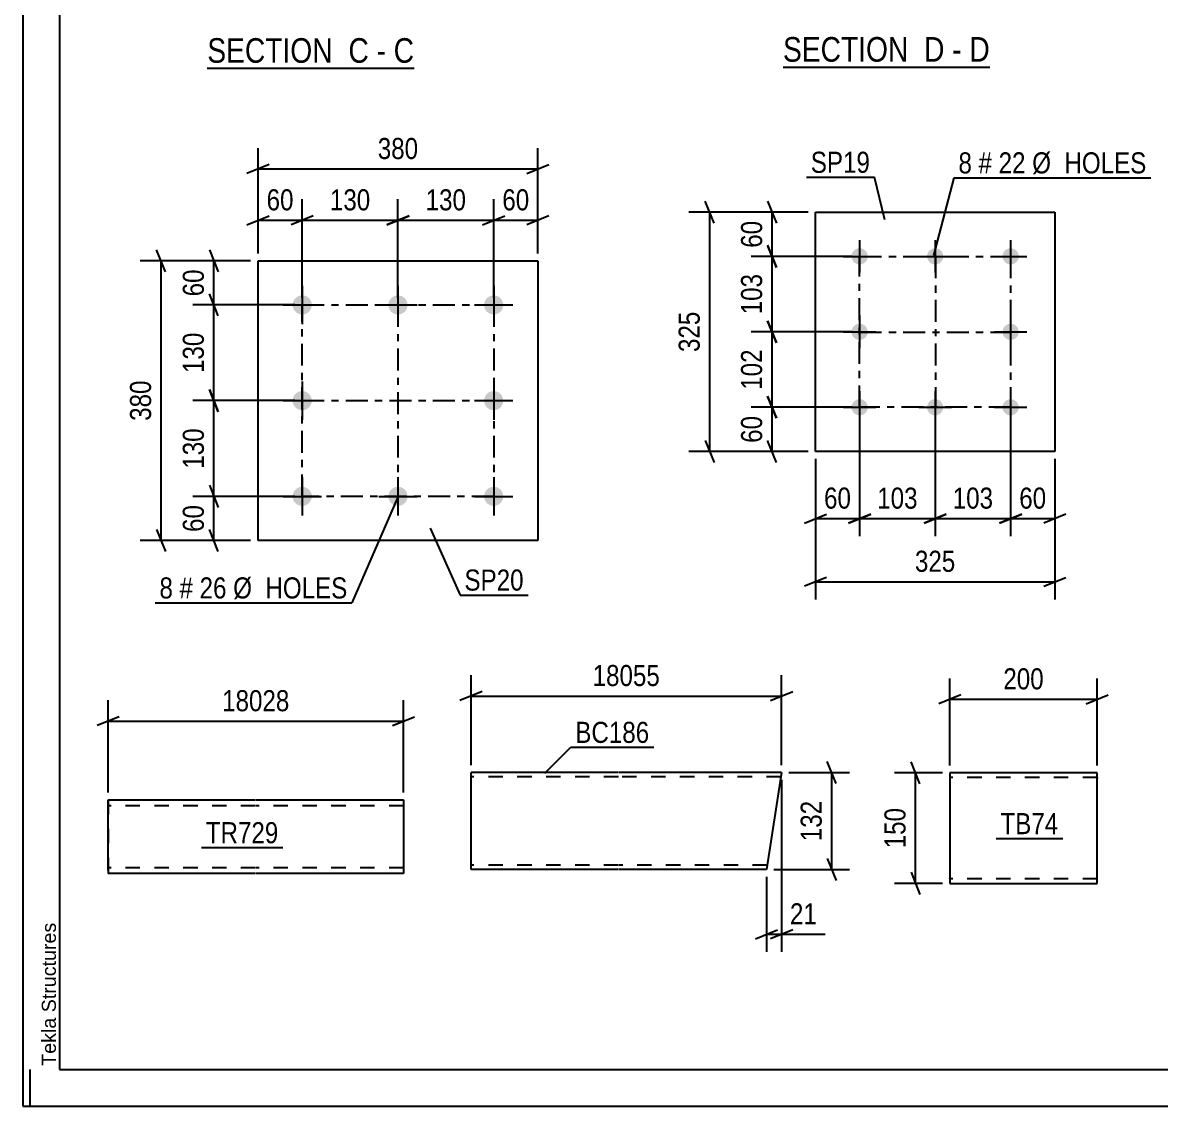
# Model space of a CAD drawing. Header units: millimetres. Extents: x 0 to 841, y 0 to 594.
# Drawn here: x 0 to 154.4, y 0 to 147.2 of the extents above; entities that cross this region are included whole.
import ezdxf

# ---------------------------------------------------------------- set-up
doc = ezdxf.new("R2010")
doc.units = ezdxf.units.MM
doc.linetypes.add('DXK_LINE_DOT2', pattern=[3.9198, 1.9599, -1.9599])
doc.linetypes.add('DXK_LINE_DOT3', pattern=[5.9187, 2.979, -0.9799, 0.9799, -0.9799])
doc.styles.add('Arial', font='ARIAL.TTF', dxfattribs={"height": 0.2})
doc.styles.add('Arial Narrow', font='ARIALN.TTF', dxfattribs={"height": 0.2})

# ---------------------------------------------------------------- blocks, each defined once
blk = doc.blocks.new('Unknown-814521776-1135')
at = {"color": 5, "linetype": 'Continuous'}
for p, q in [((0, 594), (0, 0)), ((5, 589), (5, 5)), ((1, 0), (1, 5)), ((5, 5), (836, 5)), ((0, 0), (841, 0))]:
    blk.add_line(p, q, dxfattribs=at)
at = {"color": 174, "linetype": 'Continuous', "style": 'Arial'}
blk.add_text('Tekla Structures', height=1.9102, rotation=90, dxfattribs=at).set_placement((4.5, 5.5))
blk = doc.blocks.new('Unknown-814521776-13 - 1372')
at = {"color": 6, "linetype": 'Continuous'}
blk.add_line((25.06, 141), (53.13, 141), dxfattribs=at)
at = {"color": 0, "linetype": 'Continuous'}
for points in [[(43.17, 141.75), (43.17, 145.25), (25.06, 145.25), (25.06, 141.75)], [(46.99, 141.75), (46.99, 145.25), (44.22, 145.25), (44.22, 141.75)], [(49.31, 141.75), (49.31, 145.25), (48.04, 145.25), (48.04, 141.75)], [(53.13, 141.75), (53.13, 145.25), (50.36, 145.25), (50.36, 141.75)]]:
    blk.add_wipeout(points, dxfattribs=at)
at = {"color": 7, "linetype": 'Continuous', "style": 'Arial Narrow'}
for s, p in [('SECTION ', (25.06, 141.75)), ('C', (44.22, 141.75)), ('C', (50.36, 141.75)), ('-', (48.04, 141.75))]:
    blk.add_text(s, height=3.34, dxfattribs=at).set_placement(p)
blk = doc.blocks.new('Unknown-814521776-14 - 6501')
at = {"color": 6, "linetype": 'Continuous'}
blk.add_line((103.22, 141.15), (131.29, 141.15), dxfattribs=at)
at = {"color": 0, "linetype": 'Continuous'}
for points in [[(121.32, 141.9), (121.32, 145.4), (103.22, 145.4), (103.22, 141.9)], [(125.14, 141.9), (125.14, 145.4), (122.37, 145.4), (122.37, 141.9)], [(127.47, 141.9), (127.47, 145.4), (126.19, 145.4), (126.19, 141.9)], [(131.29, 141.9), (131.29, 145.4), (128.52, 145.4), (128.52, 141.9)]]:
    blk.add_wipeout(points, dxfattribs=at)
at = {"color": 7, "linetype": 'Continuous', "style": 'Arial Narrow'}
for s, p in [('SECTION ', (103.22, 141.9)), ('D', (122.37, 141.9)), ('D', (128.52, 141.9)), ('-', (126.19, 141.9))]:
    blk.add_text(s, height=3.34, dxfattribs=at).set_placement(p)
blk = doc.blocks.new('Part-814521776-1954 - 1938')
at = {"color": 2, "linetype": 'Continuous'}
for p, q in [((31.94, 76.85), (31.94, 114.85)), ((31.94, 114.85), (69.94, 114.85)), ((69.94, 114.85), (69.94, 76.85)), ((69.94, 76.85), (31.94, 76.85))]:
    blk.add_line(p, q, dxfattribs=at)
blk = doc.blocks.new('Bolt-814521776-2015 - 1938')
at = {"linetype": 'Continuous'}
for points in [[(37.94, 110.15, -1), (37.94, 107.55, -1)], [(50.94, 110.15, -1), (50.94, 107.55, -1)], [(63.94, 110.15, -1), (63.94, 107.55, -1)], [(37.94, 97.15, -1), (37.94, 94.55, -1)], [(63.94, 97.15, -1), (63.94, 94.55, -1)], [(37.94, 84.15, -1), (37.94, 81.55, -1)], [(50.94, 84.15, -1), (50.94, 81.55, -1)], [(63.94, 84.15, -1), (63.94, 81.55, -1)]]:
    blk.add_hatch(color=1, dxfattribs=at).paths.add_polyline_path(points)
at = {"color": 1, "linetype": 'Continuous'}
for p, q in [((37.94, 111.45), (37.94, 106.25)), ((50.94, 111.45), (50.94, 106.25)), ((63.94, 111.45), (63.94, 106.25)), ((35.34, 108.85), (40.54, 108.85)), ((48.34, 108.85), (53.54, 108.85)), ((61.34, 108.85), (66.54, 108.85)), ((37.94, 98.45), (37.94, 93.25)), ((63.94, 98.45), (63.94, 93.25)), ((35.34, 95.85), (40.54, 95.85)), ((61.34, 95.85), (66.54, 95.85)), ((37.94, 85.45), (37.94, 80.25)), ((50.94, 85.45), (50.94, 80.25)), ((63.94, 85.45), (63.94, 80.25)), ((35.34, 82.85), (40.54, 82.85)), ((48.34, 82.85), (53.54, 82.85)), ((61.34, 82.85), (66.54, 82.85))]:
    blk.add_line(p, q, dxfattribs=at)
blk = doc.blocks.new('Part-814521776-11225 - 11221')
at = {"color": 2, "linetype": 'Continuous'}
for p, q in [((80.86, 45.35), (60.86, 45.35)), ((60.86, 33.35), (60.86, 45.35)), ((103.03, 45.35), (80.96, 45.35)), ((103.03, 45.35), (100.96, 32.15)), ((60.86, 32.5), (60.86, 33.35)), ((60.86, 32.24), (60.86, 32.5)), ((60.86, 32.15), (60.86, 32.24)), ((80.86, 32.15), (60.86, 32.15)), ((100.96, 32.15), (80.96, 32.15))]:
    blk.add_line(p, q, dxfattribs=at)
at = {"color": 7, "linetype": 'DXK_LINE_DOT2'}
for p, q in [((80.86, 44.75), (60.86, 44.75)), ((102.94, 44.75), (80.96, 44.75)), ((102.93, 44.7), (102.91, 44.61)), ((102.91, 44.61), (102.93, 44.7)), ((102.93, 44.7), (102.94, 44.75)), ((102.94, 44.75), (102.93, 44.7)), ((80.86, 32.75), (60.86, 32.75)), ((60.86, 32.15), (60.86, 32.5)), ((101.05, 32.75), (80.96, 32.75))]:
    blk.add_line(p, q, dxfattribs=at)
blk = doc.blocks.new('Part-814521776-2133 - 2118')
at = {"color": 2, "linetype": 'Continuous'}
for p, q in [((125.87, 45.28), (125.87, 30.37)), ((145.87, 45.28), (125.87, 45.28)), ((145.87, 31.48), (145.87, 45.28)), ((145.87, 30.28), (145.87, 31.48)), ((125.87, 30.37), (125.87, 30.28)), ((125.87, 30.28), (145.87, 30.28))]:
    blk.add_line(p, q, dxfattribs=at)
at = {"color": 7, "linetype": 'DXK_LINE_DOT2'}
for p, q in [((145.87, 44.68), (125.87, 44.68)), ((145.87, 44.64), (145.87, 44.68)), ((145.87, 44.68), (145.87, 44.64)), ((145.87, 44.54), (145.87, 44.64)), ((145.87, 44.64), (145.87, 44.54)), ((125.87, 30.88), (125.87, 30.93)), ((145.87, 30.93), (145.87, 31.25)), ((145.87, 30.88), (145.87, 30.93)), ((145.87, 30.88), (125.87, 30.88))]:
    blk.add_line(p, q, dxfattribs=at)
blk = doc.blocks.new('Part-814521776-2209 - 2203')
at = {"color": 2, "linetype": 'Continuous'}
for p, q in [((107.62, 88.95), (107.62, 121.45)), ((107.62, 121.45), (140.12, 121.45)), ((140.12, 121.45), (140.12, 88.95)), ((140.12, 88.95), (107.62, 88.95))]:
    blk.add_line(p, q, dxfattribs=at)
blk = doc.blocks.new('Bolt-814521776-2242 - 2203')
at = {"linetype": 'Continuous'}
for points in [[(113.62, 116.55, -1), (113.62, 114.35, -1)], [(123.87, 116.55, -1), (123.87, 114.35, -1)], [(134.12, 116.55, -1), (134.12, 114.35, -1)], [(113.62, 106.3, -1), (113.62, 104.1, -1)], [(134.12, 106.3, -1), (134.12, 104.1, -1)], [(113.62, 96.05, -1), (113.62, 93.85, -1)], [(123.87, 96.05, -1), (123.87, 93.85, -1)], [(134.12, 96.05, -1), (134.12, 93.85, -1)]]:
    blk.add_hatch(color=1, dxfattribs=at).paths.add_polyline_path(points)
at = {"color": 1, "linetype": 'Continuous'}
for p, q in [((113.62, 117.65), (113.62, 113.25)), ((123.87, 117.65), (123.87, 113.25)), ((134.12, 117.65), (134.12, 113.25)), ((111.42, 115.45), (115.82, 115.45)), ((121.67, 115.45), (126.07, 115.45)), ((131.92, 115.45), (136.32, 115.45)), ((113.62, 107.4), (113.62, 103)), ((134.12, 107.4), (134.12, 103)), ((111.42, 105.2), (115.82, 105.2)), ((131.92, 105.2), (136.32, 105.2)), ((113.62, 97.15), (113.62, 92.75)), ((123.87, 97.15), (123.87, 92.75)), ((134.12, 97.15), (134.12, 92.75)), ((111.42, 94.95), (115.82, 94.95)), ((121.67, 94.95), (126.07, 94.95)), ((131.92, 94.95), (136.32, 94.95))]:
    blk.add_line(p, q, dxfattribs=at)
blk = doc.blocks.new('Part-814521776-6225 - 6219')
at = {"color": 2, "linetype": 'Continuous'}
for p, q in [((11.59, 41.61), (11.59, 41.61)), ((11.59, 40.01), (11.59, 41.61)), ((11.59, 41.61), (31.59, 41.61)), ((31.69, 41.61), (51.69, 41.61)), ((51.69, 41.61), (51.69, 40.01)), ((11.59, 32.6), (11.59, 40.01)), ((51.69, 40.01), (51.69, 31.61)), ((11.59, 32.08), (11.59, 32.6)), ((11.59, 32.08), (11.59, 31.61)), ((11.59, 31.61), (11.59, 31.61)), ((31.59, 31.61), (11.59, 31.61)), ((51.69, 31.61), (31.69, 31.61))]:
    blk.add_line(p, q, dxfattribs=at)
at = {"color": 7, "linetype": 'DXK_LINE_DOT2'}
for p, q in [((11.59, 41.61), (11.59, 31.61)), ((31.59, 40.81), (11.59, 40.81)), ((11.59, 40.75), (11.59, 40.81)), ((11.59, 40.63), (11.59, 40.75)), ((11.59, 40.58), (11.59, 40.63)), ((11.59, 40.32), (11.59, 40.58)), ((51.69, 40.81), (31.69, 40.81)), ((51.69, 32.41), (51.69, 32.47)), ((31.59, 32.41), (11.59, 32.41)), ((51.69, 32.41), (31.69, 32.41))]:
    blk.add_line(p, q, dxfattribs=at)
blk = doc.blocks.new('Rectangle-814521776-2103 - 1938')
at = {"color": 1, "linetype": 'DXK_LINE_DOT3'}
blk.add_lwpolyline([(37.94, 108.85), (63.94, 108.85), (63.94, 82.85), (37.94, 82.85), (37.94, 108.85)], close=True, dxfattribs=at)
blk = doc.blocks.new('Rectangle-814521776-2329 - 2203')
at = {"color": 1, "linetype": 'DXK_LINE_DOT3'}
blk.add_lwpolyline([(113.62, 115.45), (134.12, 115.45), (134.12, 94.95), (113.62, 94.95), (113.62, 115.45)], close=True, dxfattribs=at)
blk = doc.blocks.new('Line-814521776-2096 - 1938')
at = {"color": 1, "linetype": 'DXK_LINE_DOT3'}
blk.add_line((50.94, 108.85), (50.94, 82.85), dxfattribs=at)
blk = doc.blocks.new('Line-814521776-2322 - 2203')
at = {"color": 1, "linetype": 'DXK_LINE_DOT3'}
blk.add_line((123.92, 115.45), (123.92, 94.95), dxfattribs=at)
blk = doc.blocks.new('Line-814521776-2088 - 1938')
at = {"color": 1, "linetype": 'DXK_LINE_DOT3'}
blk.add_line((37.94, 95.85), (63.94, 95.85), dxfattribs=at)
blk = doc.blocks.new('Line-814521776-2315 - 2203')
at = {"color": 1, "linetype": 'DXK_LINE_DOT3'}
blk.add_line((113.62, 105.15), (134.12, 105.15), dxfattribs=at)
blk = doc.blocks.new('StraightDimension-814521776-9275 - 1938')
at = {"color": 7, "linetype": 'Continuous'}
for p, q in [((26.54, 107.35), (25.34, 110.35)), ((36.94, 108.85), (23.09, 108.85)), ((25.94, 95.85), (25.94, 108.85)), ((25.34, 97.35), (26.54, 94.35)), ((36.94, 95.85), (23.09, 95.85))]:
    blk.add_line(p, q, dxfattribs=at)
at = {"color": 0}
blk.add_wipeout([(25.19, 105.69), (20.99, 105.69), (20.99, 99.01), (25.19, 99.01)], dxfattribs=at)
at = {"color": 3, "style": 'Arial Narrow'}
blk.add_text('130', height=2.863, rotation=90.0002, dxfattribs=at).set_placement((24.59, 99.61))
blk = doc.blocks.new('StraightDimension-814521776-2078 - 1938')
at = {"color": 7, "linetype": 'Continuous'}
for p, q in [((31.94, 115.85), (31.94, 130.17)), ((69.94, 115.85), (69.94, 130.17)), ((33.44, 127.92), (30.44, 126.72)), ((31.94, 127.32), (69.94, 127.32)), ((68.44, 126.72), (71.44, 127.92))]:
    blk.add_line(p, q, dxfattribs=at)
at = {"color": 0}
blk.add_wipeout([(54.28, 128.07), (54.28, 132.27), (47.6, 132.27), (47.6, 128.07)], dxfattribs=at)
at = {"color": 3, "style": 'Arial Narrow'}
blk.add_text('380', height=2.863, dxfattribs=at).set_placement((48.2, 128.67))
blk = doc.blocks.new('StraightDimension-814521776-2021 - 1938')
at = {"color": 7, "linetype": 'Continuous'}
for p, q in [((25.34, 84.35), (26.54, 81.35)), ((36.94, 82.85), (23.09, 82.85)), ((25.94, 76.85), (25.94, 82.85)), ((26.54, 75.35), (25.34, 78.35)), ((30.94, 76.85), (23.09, 76.85))]:
    blk.add_line(p, q, dxfattribs=at)
at = {"color": 0}
blk.add_wipeout([(25.19, 82.28), (20.99, 82.28), (20.99, 77.42), (25.19, 77.42)], dxfattribs=at)
at = {"color": 3, "style": 'Arial Narrow'}
blk.add_text('60', height=2.863, rotation=90.0002, dxfattribs=at).set_placement((24.59, 78.02))
blk = doc.blocks.new('StraightDimension-814521776-2031 - 1938')
at = {"color": 7, "linetype": 'Continuous'}
for p, q in [((25.34, 116.35), (26.54, 113.35)), ((30.94, 114.85), (23.09, 114.85)), ((25.94, 108.85), (25.94, 114.85)), ((26.54, 107.35), (25.34, 110.35)), ((36.94, 108.85), (23.09, 108.85))]:
    blk.add_line(p, q, dxfattribs=at)
at = {"color": 0}
blk.add_wipeout([(25.19, 114.28), (20.99, 114.28), (20.99, 109.42), (25.19, 109.42)], dxfattribs=at)
at = {"color": 3, "style": 'Arial Narrow'}
blk.add_text('60', height=2.863, rotation=90.0002, dxfattribs=at).set_placement((24.59, 110.02))
blk = doc.blocks.new('StraightDimension-814521776-2042 - 1938')
at = {"color": 7, "linetype": 'Continuous'}
for p, q in [((19.37, 113.35), (18.17, 116.35)), ((30.94, 114.85), (15.92, 114.85)), ((18.77, 76.85), (18.77, 114.85)), ((18.17, 78.35), (19.37, 75.35)), ((30.94, 76.85), (15.92, 76.85))]:
    blk.add_line(p, q, dxfattribs=at)
at = {"color": 0}
blk.add_wipeout([(18.02, 99.19), (13.82, 99.19), (13.82, 92.51), (18.02, 92.51)], dxfattribs=at)
at = {"color": 3, "style": 'Arial Narrow'}
blk.add_text('380', height=2.863, rotation=90.0002, dxfattribs=at).set_placement((17.42, 93.11))
blk = doc.blocks.new('StraightDimension-814521776-2057 - 1938')
at = {"color": 7, "linetype": 'Continuous'}
for p, q in [((31.94, 115.85), (31.94, 123.2)), ((37.94, 109.85), (37.94, 123.2)), ((30.44, 119.75), (33.44, 120.95)), ((39.44, 120.95), (36.44, 119.75)), ((31.94, 120.35), (37.94, 120.35))]:
    blk.add_line(p, q, dxfattribs=at)
at = {"color": 0}
blk.add_wipeout([(37.37, 121.1), (37.37, 125.3), (32.51, 125.3), (32.51, 121.1)], dxfattribs=at)
at = {"color": 3, "style": 'Arial Narrow'}
blk.add_text('60', height=2.863, dxfattribs=at).set_placement((33.11, 121.7))
blk = doc.blocks.new('StraightDimension-814521776-2067 - 1938')
at = {"color": 7, "linetype": 'Continuous'}
for p, q in [((63.94, 109.85), (63.94, 123.2)), ((69.94, 115.85), (69.94, 123.2)), ((62.44, 119.75), (65.44, 120.95)), ((71.44, 120.95), (68.44, 119.75)), ((63.94, 120.35), (69.94, 120.35))]:
    blk.add_line(p, q, dxfattribs=at)
at = {"color": 0}
blk.add_wipeout([(69.37, 121.1), (69.37, 125.3), (64.51, 125.3), (64.51, 121.1)], dxfattribs=at)
at = {"color": 3, "style": 'Arial Narrow'}
blk.add_text('60', height=2.863, dxfattribs=at).set_placement((65.11, 121.7))
blk = doc.blocks.new('StraightDimension-814521776-9273 - 1938')
at = {"color": 7, "linetype": 'Continuous'}
for p, q in [((26.54, 94.35), (25.34, 97.35)), ((36.94, 95.85), (23.09, 95.85)), ((25.94, 82.85), (25.94, 95.85)), ((25.34, 84.35), (26.54, 81.35)), ((36.94, 82.85), (23.09, 82.85))]:
    blk.add_line(p, q, dxfattribs=at)
at = {"color": 0}
blk.add_wipeout([(25.19, 92.69), (20.99, 92.69), (20.99, 86.01), (25.19, 86.01)], dxfattribs=at)
at = {"color": 3, "style": 'Arial Narrow'}
blk.add_text('130', height=2.863, rotation=90.0002, dxfattribs=at).set_placement((24.59, 86.61))
blk = doc.blocks.new('StraightDimension-814521776-9295 - 1938')
at = {"color": 7, "linetype": 'Continuous'}
for p, q in [((37.94, 109.85), (37.94, 123.2)), ((50.94, 109.85), (50.94, 123.2)), ((39.44, 120.95), (36.44, 119.75)), ((49.44, 119.75), (52.44, 120.95)), ((37.94, 120.35), (50.94, 120.35))]:
    blk.add_line(p, q, dxfattribs=at)
at = {"color": 0}
blk.add_wipeout([(47.78, 121.1), (47.78, 125.3), (41.1, 125.3), (41.1, 121.1)], dxfattribs=at)
at = {"color": 3, "style": 'Arial Narrow'}
blk.add_text('130', height=2.863, dxfattribs=at).set_placement((41.7, 121.7))
blk = doc.blocks.new('StraightDimension-814521776-9297 - 1938')
at = {"color": 7, "linetype": 'Continuous'}
for p, q in [((50.94, 109.85), (50.94, 123.2)), ((63.94, 109.85), (63.94, 123.2)), ((52.44, 120.95), (49.44, 119.75)), ((62.44, 119.75), (65.44, 120.95)), ((50.94, 120.35), (63.94, 120.35))]:
    blk.add_line(p, q, dxfattribs=at)
at = {"color": 0}
blk.add_wipeout([(60.78, 121.1), (60.78, 125.3), (54.1, 125.3), (54.1, 121.1)], dxfattribs=at)
at = {"color": 3, "style": 'Arial Narrow'}
blk.add_text('130', height=2.863, dxfattribs=at).set_placement((54.7, 121.7))
blk = doc.blocks.new('StraightDimension-814521776-11247 - 11221')
at = {"color": 7, "linetype": 'Continuous'}
for p, q in [((60.86, 46.35), (60.86, 58.58)), ((103.03, 46.35), (103.03, 58.58)), ((62.36, 56.33), (59.36, 55.13)), ((60.86, 55.73), (103.03, 55.73)), ((101.53, 55.13), (104.53, 56.33))]:
    blk.add_line(p, q, dxfattribs=at)
at = {"color": 0}
blk.add_wipeout([(87.11, 56.48), (87.11, 60.68), (76.77, 60.68), (76.77, 56.48)], dxfattribs=at)
at = {"color": 3, "style": 'Arial Narrow'}
blk.add_text('18055', height=2.863, dxfattribs=at).set_placement((77.37, 57.08))
blk = doc.blocks.new('StraightDimension-814521776-11258 - 11221')
at = {"color": 7, "linetype": 'Continuous'}
for p, q in [((110.43, 43.85), (109.23, 46.85)), ((104.03, 45.35), (112.23, 45.35)), ((109.83, 32.15), (109.83, 45.35)), ((109.23, 33.65), (110.43, 30.65)), ((101.96, 32.15), (112.23, 32.15))]:
    blk.add_line(p, q, dxfattribs=at)
at = {"color": 0}
blk.add_wipeout([(109.08, 42.09), (104.88, 42.09), (104.88, 35.41), (109.08, 35.41)], dxfattribs=at)
at = {"color": 3, "style": 'Arial Narrow'}
blk.add_text('132', height=2.863, rotation=90.0002, dxfattribs=at).set_placement((108.48, 36.01))
blk = doc.blocks.new('StraightDimension-814521776-11273 - 11221')
at = {"color": 7, "linetype": 'Continuous'}
for p, q in [((103.03, 44.35), (103.03, 20.96)), ((100.96, 31.15), (100.96, 20.96)), ((99.46, 22.76), (102.46, 23.96)), ((100.96, 23.36), (103.03, 23.36)), ((104.53, 23.96), (101.53, 22.76))]:
    blk.add_line(p, q, dxfattribs=at)
at = {"color": 0}
blk.add_wipeout([(108.41, 24.11), (108.41, 28.31), (103.56, 28.31), (103.56, 24.11)], dxfattribs=at)
at = {"color": 7, "linetype": 'Continuous'}
blk.add_line((103.03, 23.36), (108.94, 23.36), dxfattribs=at)
blk.add_line((103.03, 23.36), (108.94, 23.36), dxfattribs=at)
at = {"color": 3, "style": 'Arial Narrow'}
blk.add_text('21', height=2.863, dxfattribs=at).set_placement((104.16, 24.71))
blk = doc.blocks.new('StraightDimension-814521776-2135 - 2118')
at = {"color": 7, "linetype": 'Continuous'}
for p, q in [((125.87, 46.28), (125.87, 58.13)), ((145.87, 46.28), (145.87, 58.13)), ((127.37, 55.88), (124.37, 54.68)), ((144.37, 54.68), (147.37, 55.88)), ((125.87, 55.28), (145.87, 55.28))]:
    blk.add_line(p, q, dxfattribs=at)
at = {"color": 0}
blk.add_wipeout([(139.21, 56.03), (139.21, 60.23), (132.53, 60.23), (132.53, 56.03)], dxfattribs=at)
at = {"color": 3, "style": 'Arial Narrow'}
blk.add_text('200', height=2.863, dxfattribs=at).set_placement((133.13, 56.63))
blk = doc.blocks.new('StraightDimension-814521776-2146 - 2118')
at = {"color": 7, "linetype": 'Continuous'}
for p, q in [((121.8, 43.78), (120.6, 46.78)), ((124.87, 45.28), (118.35, 45.28)), ((121.2, 30.28), (121.2, 45.28)), ((120.6, 31.78), (121.8, 28.78)), ((124.87, 30.28), (118.35, 30.28))]:
    blk.add_line(p, q, dxfattribs=at)
at = {"color": 0}
blk.add_wipeout([(120.45, 41.13), (116.25, 41.13), (116.25, 34.44), (120.45, 34.44)], dxfattribs=at)
at = {"color": 3, "style": 'Arial Narrow'}
blk.add_text('150', height=2.863, rotation=90.0002, dxfattribs=at).set_placement((119.85, 35.04))
blk = doc.blocks.new('StraightDimension-814521776-2248 - 2203')
at = {"color": 7, "linetype": 'Continuous'}
for p, q in [((101.13, 122.95), (102.33, 119.95)), ((106.62, 121.45), (98.88, 121.45)), ((101.73, 115.45), (101.73, 121.45)), ((102.33, 113.95), (101.13, 116.95)), ((112.62, 115.45), (98.88, 115.45))]:
    blk.add_line(p, q, dxfattribs=at)
at = {"color": 0}
blk.add_wipeout([(100.98, 120.88), (96.78, 120.88), (96.78, 116.02), (100.98, 116.02)], dxfattribs=at)
at = {"color": 3, "style": 'Arial Narrow'}
blk.add_text('60', height=2.863, rotation=90.0002, dxfattribs=at).set_placement((100.38, 116.62))
blk = doc.blocks.new('StraightDimension-814521776-2269 - 2203')
at = {"color": 7, "linetype": 'Continuous'}
for p, q in [((107.62, 87.95), (107.62, 68.85)), ((140.12, 87.95), (140.12, 68.85)), ((109.12, 71.85), (106.12, 70.65)), ((107.62, 71.25), (140.12, 71.25)), ((138.62, 70.65), (141.62, 71.85))]:
    blk.add_line(p, q, dxfattribs=at)
at = {"color": 0}
blk.add_wipeout([(127.21, 72), (127.21, 76.2), (120.53, 76.2), (120.53, 72)], dxfattribs=at)
at = {"color": 3, "style": 'Arial Narrow'}
blk.add_text('325', height=2.863, dxfattribs=at).set_placement((121.13, 72.6))
blk = doc.blocks.new('StraightDimension-814521776-9349 - 2203')
at = {"color": 7, "linetype": 'Continuous'}
for p, q in [((101.13, 106.7), (102.33, 103.7)), ((112.62, 105.2), (98.88, 105.2)), ((101.73, 94.95), (101.73, 105.2)), ((102.33, 93.45), (101.13, 96.45)), ((112.62, 94.95), (98.88, 94.95))]:
    blk.add_line(p, q, dxfattribs=at)
at = {"color": 0}
blk.add_wipeout([(100.98, 103.42), (96.78, 103.42), (96.78, 96.73), (100.98, 96.73)], dxfattribs=at)
at = {"color": 3, "style": 'Arial Narrow'}
blk.add_text('102', height=2.863, rotation=90.0002, dxfattribs=at).set_placement((100.38, 97.33))
blk = doc.blocks.new('StraightDimension-814521776-2258 - 2203')
at = {"color": 7, "linetype": 'Continuous'}
for p, q in [((101.13, 96.45), (102.33, 93.45)), ((112.62, 94.95), (98.88, 94.95)), ((101.73, 88.95), (101.73, 94.95)), ((102.33, 87.45), (101.13, 90.45)), ((106.62, 88.95), (98.88, 88.95))]:
    blk.add_line(p, q, dxfattribs=at)
at = {"color": 0}
blk.add_wipeout([(100.98, 94.38), (96.78, 94.38), (96.78, 89.52), (100.98, 89.52)], dxfattribs=at)
at = {"color": 3, "style": 'Arial Narrow'}
blk.add_text('60', height=2.863, rotation=90.0002, dxfattribs=at).set_placement((100.38, 90.12))
blk = doc.blocks.new('StraightDimension-814521776-2284 - 2203')
at = {"color": 7, "linetype": 'Continuous'}
for p, q in [((134.12, 93.95), (134.12, 77.43)), ((140.12, 87.95), (140.12, 77.43)), ((132.62, 79.23), (135.62, 80.43)), ((141.62, 80.43), (138.62, 79.23)), ((134.12, 79.83), (140.12, 79.83))]:
    blk.add_line(p, q, dxfattribs=at)
at = {"color": 0}
blk.add_wipeout([(139.55, 80.58), (139.55, 84.78), (134.69, 84.78), (134.69, 80.58)], dxfattribs=at)
at = {"color": 3, "style": 'Arial Narrow'}
blk.add_text('60', height=2.863, dxfattribs=at).set_placement((135.29, 81.18))
blk = doc.blocks.new('StraightDimension-814521776-2294 - 2203')
at = {"color": 7, "linetype": 'Continuous'}
for p, q in [((113.62, 93.95), (113.62, 77.43)), ((107.62, 87.95), (107.62, 77.43)), ((106.12, 79.23), (109.12, 80.43)), ((115.12, 80.43), (112.12, 79.23)), ((107.62, 79.83), (113.62, 79.83))]:
    blk.add_line(p, q, dxfattribs=at)
at = {"color": 0}
blk.add_wipeout([(113.05, 80.58), (113.05, 84.78), (108.19, 84.78), (108.19, 80.58)], dxfattribs=at)
at = {"color": 3, "style": 'Arial Narrow'}
blk.add_text('60', height=2.863, dxfattribs=at).set_placement((108.79, 81.18))
blk = doc.blocks.new('StraightDimension-814521776-2305 - 2203')
at = {"color": 7, "linetype": 'Continuous'}
for p, q in [((93.86, 119.95), (92.66, 122.95)), ((106.62, 121.45), (90.41, 121.45)), ((93.26, 88.95), (93.26, 121.45)), ((92.66, 90.45), (93.86, 87.45)), ((106.62, 88.95), (90.41, 88.95))]:
    blk.add_line(p, q, dxfattribs=at)
at = {"color": 0}
blk.add_wipeout([(92.51, 108.54), (88.31, 108.54), (88.31, 101.86), (92.51, 101.86)], dxfattribs=at)
at = {"color": 3, "style": 'Arial Narrow'}
blk.add_text('325', height=2.863, rotation=90.0002, dxfattribs=at).set_placement((91.91, 102.46))
blk = doc.blocks.new('StraightDimension-814521776-9351 - 2203')
at = {"color": 7, "linetype": 'Continuous'}
for p, q in [((101.13, 116.95), (102.33, 113.95)), ((112.62, 115.45), (98.88, 115.45)), ((101.73, 105.2), (101.73, 115.45)), ((102.33, 103.7), (101.13, 106.7)), ((112.62, 105.2), (98.88, 105.2))]:
    blk.add_line(p, q, dxfattribs=at)
at = {"color": 0}
blk.add_wipeout([(100.98, 113.67), (96.78, 113.67), (96.78, 106.98), (100.98, 106.98)], dxfattribs=at)
at = {"color": 3, "style": 'Arial Narrow'}
blk.add_text('103', height=2.863, rotation=90.0002, dxfattribs=at).set_placement((100.38, 107.58))
blk = doc.blocks.new('StraightDimension-814521776-9371 - 2203')
at = {"color": 7, "linetype": 'Continuous'}
for p, q in [((113.62, 93.95), (113.62, 77.43)), ((123.87, 93.95), (123.87, 77.43)), ((112.12, 79.23), (115.12, 80.43)), ((125.37, 80.43), (122.37, 79.23)), ((113.62, 79.83), (123.87, 79.83))]:
    blk.add_line(p, q, dxfattribs=at)
at = {"color": 0}
blk.add_wipeout([(122.09, 80.58), (122.09, 84.78), (115.41, 84.78), (115.41, 80.58)], dxfattribs=at)
at = {"color": 3, "style": 'Arial Narrow'}
blk.add_text('103', height=2.863, dxfattribs=at).set_placement((116.01, 81.18))
blk = doc.blocks.new('StraightDimension-814521776-9373 - 2203')
at = {"color": 7, "linetype": 'Continuous'}
for p, q in [((123.87, 93.95), (123.87, 77.43)), ((134.12, 93.95), (134.12, 77.43)), ((122.37, 79.23), (125.37, 80.43)), ((135.62, 80.43), (132.62, 79.23)), ((123.87, 79.83), (134.12, 79.83))]:
    blk.add_line(p, q, dxfattribs=at)
at = {"color": 0}
blk.add_wipeout([(132.34, 80.58), (132.34, 84.78), (125.66, 84.78), (125.66, 80.58)], dxfattribs=at)
at = {"color": 3, "style": 'Arial Narrow'}
blk.add_text('103', height=2.863, dxfattribs=at).set_placement((126.26, 81.18))
blk = doc.blocks.new('StraightDimension-814521776-6228 - 6219')
at = {"color": 7, "linetype": 'Continuous'}
for p, q in [((11.59, 42.61), (11.59, 55.16)), ((51.69, 42.61), (51.69, 55.16)), ((13.09, 52.91), (10.09, 51.71)), ((50.19, 51.71), (53.19, 52.91)), ((11.59, 52.31), (51.69, 52.31))]:
    blk.add_line(p, q, dxfattribs=at)
at = {"color": 0}
blk.add_wipeout([(36.81, 53.06), (36.81, 57.26), (26.47, 57.26), (26.47, 53.06)], dxfattribs=at)
at = {"color": 3, "style": 'Arial Narrow'}
blk.add_text('18028', height=2.863, dxfattribs=at).set_placement((27.07, 53.66))
blk = doc.blocks.new('Mark-814521776-2011 - 1938')
at = {"color": 0}
for points in [[(20.38, 68.98), (20.38, 71.98), (18.56, 71.98), (18.56, 68.98)], [(23.11, 68.98), (23.11, 71.98), (21.28, 71.98), (21.28, 68.98)], [(27.67, 68.98), (27.67, 71.98), (24.01, 71.98), (24.01, 68.98)], [(44.1, 68.98), (44.1, 71.98), (28.57, 71.98), (28.57, 68.98)]]:
    blk.add_wipeout(points, dxfattribs=at)
for points in [[(20.38, 68.98), (20.38, 71.98), (18.56, 71.98), (18.56, 68.98)], [(23.11, 68.98), (23.11, 71.98), (21.28, 71.98), (21.28, 68.98)], [(27.67, 68.98), (27.67, 71.98), (24.01, 71.98), (24.01, 68.98)], [(44.1, 68.98), (44.1, 71.98), (28.57, 71.98), (28.57, 68.98)]]:
    blk.add_wipeout(points, dxfattribs=at)
at = {"color": 7, "linetype": 'Continuous'}
for p in [(50.89, 82.63), (17.96, 68.38)]:
    blk.add_line(p, (44.7, 68.38), dxfattribs=at)
at = {"color": 3, "style": 'Arial Narrow'}
for s, height, p in [('8', 2.86, (18.56, 68.98)), ('#', 2.86, (21.28, 68.98)), ('26', 2.863, (24.01, 68.98)), ('Ø  HOLES', 2.863, (28.57, 68.98))]:
    blk.add_text(s, height=height, dxfattribs=at).set_placement(p)
blk = doc.blocks.new('Mark-814521776-1950 - 1938')
at = {"color": 0}
blk.add_wipeout([(68.01, 70.05), (68.01, 73.05), (59.97, 73.05), (59.97, 70.05)], dxfattribs=at)
blk.add_wipeout([(68.01, 70.05), (68.01, 73.05), (59.97, 73.05), (59.97, 70.05)], dxfattribs=at)
at = {"color": 30, "linetype": 'Continuous'}
for p, q in [((55.3, 78.52), (59.37, 69.45)), ((59.37, 69.45), (68.61, 69.45))]:
    blk.add_line(p, q, dxfattribs=at)
at = {"color": 3, "style": 'Arial Narrow'}
blk.add_text('SP20', height=2.863, dxfattribs=at).set_placement((59.97, 70.05))
blk = doc.blocks.new('Mark-814521776-11231 - 11221')
at = {"color": 0}
blk.add_wipeout([(85.07, 49.36), (85.07, 52.36), (75.02, 52.36), (75.02, 49.36)], dxfattribs=at)
blk.add_wipeout([(85.07, 49.36), (85.07, 52.36), (75.02, 52.36), (75.02, 49.36)], dxfattribs=at)
at = {"color": 30, "linetype": 'Continuous'}
for p, q in [((70.88, 45.23), (74.42, 48.76)), ((74.42, 48.76), (85.67, 48.76))]:
    blk.add_line(p, q, dxfattribs=at)
at = {"color": 3, "style": 'Arial Narrow'}
blk.add_text('BC186', height=2.863, dxfattribs=at).set_placement((75.02, 49.36))
blk = doc.blocks.new('Mark-814521776-2131 - 2118')
at = {"color": 0}
blk.add_wipeout([(140.59, 36.96), (140.59, 39.96), (132.74, 39.96), (132.74, 36.96)], dxfattribs=at)
blk.add_wipeout([(140.59, 36.96), (140.59, 39.96), (132.74, 39.96), (132.74, 36.96)], dxfattribs=at)
at = {"color": 30, "linetype": 'Continuous'}
blk.add_line((132.14, 36.36), (141.19, 36.36), dxfattribs=at)
at = {"color": 3, "style": 'Arial Narrow'}
blk.add_text('TB74', height=2.863, dxfattribs=at).set_placement((132.74, 36.96))
blk = doc.blocks.new('Mark-814521776-2205 - 2203')
at = {"color": 0}
blk.add_wipeout([(115.03, 126.8), (115.03, 129.8), (106.99, 129.8), (106.99, 126.8)], dxfattribs=at)
blk.add_wipeout([(115.03, 126.8), (115.03, 129.8), (106.99, 129.8), (106.99, 126.8)], dxfattribs=at)
at = {"color": 30, "linetype": 'Continuous'}
for p in [(106.39, 126.2), (117.02, 120.4)]:
    blk.add_line(p, (115.63, 126.2), dxfattribs=at)
at = {"color": 3, "style": 'Arial Narrow'}
blk.add_text('SP19', height=2.863, dxfattribs=at).set_placement((106.99, 126.8))
blk = doc.blocks.new('Mark-814521776-2238 - 2203')
at = {"color": 0}
for points in [[(128.86, 126.72), (128.86, 129.72), (127.04, 129.72), (127.04, 126.72)], [(131.59, 126.72), (131.59, 129.72), (129.76, 129.72), (129.76, 126.72)], [(136.15, 126.72), (136.15, 129.72), (132.49, 129.72), (132.49, 126.72)], [(152.57, 126.72), (152.57, 129.72), (137.05, 129.72), (137.05, 126.72)]]:
    blk.add_wipeout(points, dxfattribs=at)
for points in [[(128.86, 126.72), (128.86, 129.72), (127.04, 129.72), (127.04, 126.72)], [(131.59, 126.72), (131.59, 129.72), (129.76, 129.72), (129.76, 126.72)], [(136.15, 126.72), (136.15, 129.72), (132.49, 129.72), (132.49, 126.72)], [(152.57, 126.72), (152.57, 129.72), (137.05, 129.72), (137.05, 126.72)]]:
    blk.add_wipeout(points, dxfattribs=at)
at = {"color": 7, "linetype": 'Continuous'}
for p, q in [((123.69, 115.57), (126.44, 126.12)), ((126.44, 126.12), (153.17, 126.12))]:
    blk.add_line(p, q, dxfattribs=at)
at = {"color": 3, "style": 'Arial Narrow'}
for s, height, p in [('8', 2.86, (127.04, 126.72)), ('#', 2.86, (129.76, 126.72)), ('22', 2.863, (132.49, 126.72)), ('Ø  HOLES', 2.863, (137.05, 126.72))]:
    blk.add_text(s, height=height, dxfattribs=at).set_placement(p)
blk = doc.blocks.new('Mark-814521776-6223 - 6219')
at = {"color": 0}
blk.add_wipeout([(34.71, 35.73), (34.71, 38.73), (24.85, 38.73), (24.85, 35.73)], dxfattribs=at)
blk.add_wipeout([(34.71, 35.73), (34.71, 38.73), (24.85, 38.73), (24.85, 35.73)], dxfattribs=at)
at = {"color": 30, "linetype": 'Continuous'}
blk.add_line((24.25, 35.13), (35.31, 35.13), dxfattribs=at)
at = {"color": 3, "style": 'Arial Narrow'}
blk.add_text('TR729', height=2.863, dxfattribs=at).set_placement((24.85, 35.73))

msp = doc.modelspace()

# ---------------------------------------------------------------- block references
for name in ['Unknown-814521776-1135', 'Part-814521776-2209 - 2203', 'Bolt-814521776-2242 - 2203', 'Part-814521776-1954 - 1938', 'Rectangle-814521776-2329 - 2203', 'Line-814521776-2322 - 2203', 'Bolt-814521776-2015 - 1938', 'Rectangle-814521776-2103 - 1938', 'Line-814521776-2096 - 1938', 'Line-814521776-2315 - 2203', 'Line-814521776-2088 - 1938', 'Part-814521776-11225 - 11221', 'Part-814521776-2133 - 2118', 'Part-814521776-6225 - 6219']:
    msp.add_blockref(name, (0, 0))

# ---------------------------------------------------------------- next in the draw order: block references
for name in ['Unknown-814521776-13 - 1372', 'Unknown-814521776-14 - 6501', 'StraightDimension-814521776-2078 - 1938', 'Mark-814521776-2238 - 2203', 'StraightDimension-814521776-2248 - 2203', 'StraightDimension-814521776-9275 - 1938', 'StraightDimension-814521776-9349 - 2203', 'StraightDimension-814521776-2269 - 2203', 'StraightDimension-814521776-2021 - 1938', 'Mark-814521776-1950 - 1938', 'StraightDimension-814521776-11247 - 11221', 'StraightDimension-814521776-2135 - 2118', 'StraightDimension-814521776-6228 - 6219', 'Mark-814521776-6223 - 6219', 'Mark-814521776-2131 - 2118']:
    msp.add_blockref(name, (0, 0))

# ---------------------------------------------------------------- next in the draw order: block references
for name in ['StraightDimension-814521776-2067 - 1938', 'StraightDimension-814521776-2031 - 1938', 'StraightDimension-814521776-2258 - 2203', 'StraightDimension-814521776-2284 - 2203', 'Mark-814521776-11231 - 11221', 'StraightDimension-814521776-11258 - 11221', 'StraightDimension-814521776-2146 - 2118']:
    msp.add_blockref(name, (0, 0))

# ---------------------------------------------------------------- next in the draw order: block references
for name in ['StraightDimension-814521776-2042 - 1938', 'StraightDimension-814521776-2294 - 2203', 'StraightDimension-814521776-11273 - 11221']:
    msp.add_blockref(name, (0, 0))

# ---------------------------------------------------------------- next in the draw order: block references
for name in ['StraightDimension-814521776-2057 - 1938', 'StraightDimension-814521776-2305 - 2203', 'StraightDimension-814521776-9273 - 1938', 'StraightDimension-814521776-9371 - 2203']:
    msp.add_blockref(name, (0, 0))

# ---------------------------------------------------------------- next in the draw order: block references
for name in ['Mark-814521776-2205 - 2203', 'StraightDimension-814521776-9295 - 1938', 'StraightDimension-814521776-9351 - 2203', 'StraightDimension-814521776-9373 - 2203', 'Mark-814521776-2011 - 1938']:
    msp.add_blockref(name, (0, 0))

# ---------------------------------------------------------------- next in the draw order: block references
msp.add_blockref('StraightDimension-814521776-9297 - 1938', (0, 0))

doc.saveas('drawing.dxf')
